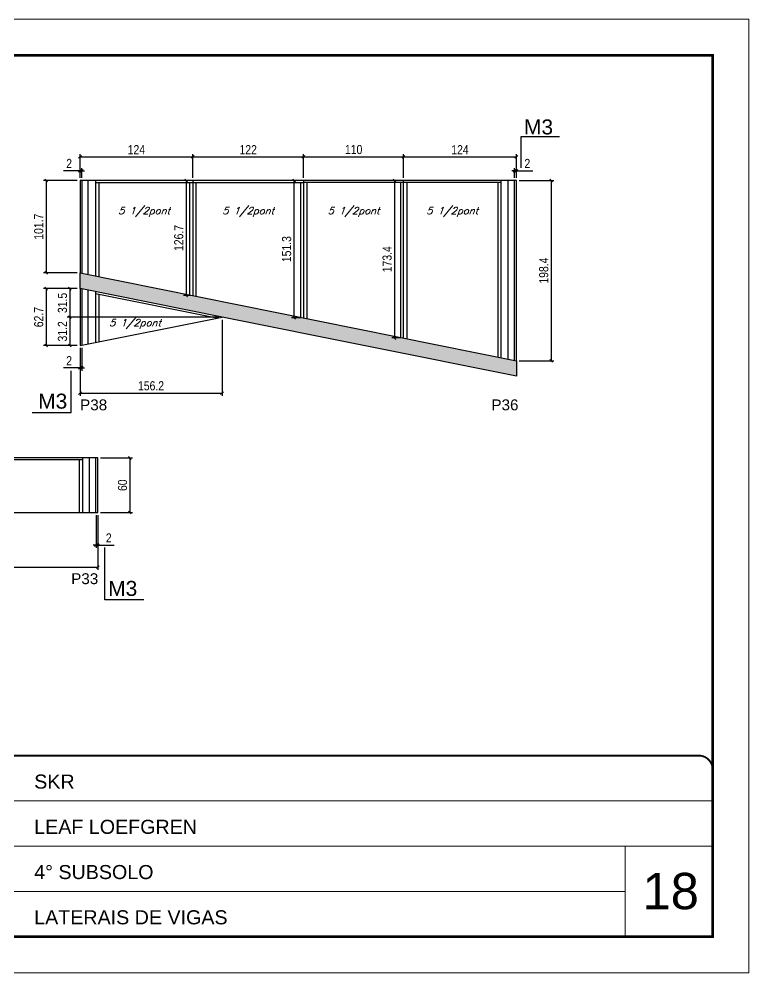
# Model space of a CAD drawing. Extents: x 3309 to 9590, y -2522 to 14608.
# Drawn here: x 5590 to 6393, y 8964 to 10014 of the extents above; entities that cross this region are included whole.
import ezdxf

# ---------------------------------------------------------------- set-up
doc = ezdxf.new("R2010")
doc.units = 0
doc.linetypes.add('CONTINUO', pattern=[0])
doc.linetypes.add('DASHED', pattern=[0.75, 0.5, -0.25])
for name, color, linetype in [('5', 5, 'Continuous'), ('COTA', 241, 'Continuous'), ('NOMENCLATURA', 7, 'Continuous'), ('Painéis', 200, 'Continuous'), ('SARR_2.2x7', 40, 'Continuous'), ('SARR_3.5x7', 81, 'Continuous'), ('texto', 7, 'Continuous')]:
    doc.layers.add(name, color=color, linetype=linetype)
for name, color, linetype, lineweight in [('CARIMBO', 255, 'Continuous', 9), ('Folhas', 255, 'Continuous', 9), ('SARRAFO DE PRESSAO', 251, 'DASHED', 9)]:
    doc.layers.add(name, color=color, linetype=linetype, lineweight=lineweight)
doc.styles.add('ARIAL', font='arial.ttf')
doc.styles.add('COTA TECNICA', font='techl___.ttf', dxfattribs={"height": 10})
doc.styles.add('Romans', font='romans.shx')
doc.styles.get("Standard").update_dxf_attribs({"font": 'arial.ttf'})
doc.dimstyles.new('PAINEL', dxfattribs={"dimtxt": 10, "dimasz": 3, "dimexe": 3, "dimexo": 3, "dimgap": 3, "dimtad": 1, "dimdec": 1, "dimzin": 12, "dimdsep": 46, "dimtxsty": 'COTA TECNICA', "dimblk1": 'OBLIQUE', "dimblk2": 'OBLIQUE', "dimsah": 1, "dimcen": 0.9, "dimclrd": 4, "dimclre": 4, "dimclrt": 240, "dimadec": 1, "dimazin": 3, "dimtfac": 1, "dimtdec": 1, "dimtmove": 0, "dimatfit": 3, "dimfxl": 1, "dimtolj": 1, "dimtzin": 12, "dimarcsym": 0})

# ---------------------------------------------------------------- blocks, each defined once
blk = doc.blocks.new('9999999999')
at = {"color": 30, "linetype": 'CONTINUO'}
for p, q in [((98564.6, 34379.6), (99584, 34379.6)), ((98564.6, 34329.8), (99488, 34329.8)), ((99584, 34329.8), (99488, 34329.8)), ((99488, 34329.8), (99488, 34230.2)), ((98564.6, 34280), (99488, 34280))]:
    blk.add_line(p, q, dxfattribs=at)
at = {"color": 30, "linetype": 'CONTINUO', "const_width": 2}
blk.add_lwpolyline([(99584, 34230.2), (99584, 34414.4, 0.414214), (99569, 34429.4), (98229, 34429.4, 0.414214), (98214, 34414.4), (98214, 34245.2, 0.414214), (98229, 34230.2), (99584, 34230.2)], format="xyb", dxfattribs=at)
at = {"layer": 'Folhas'}
blk.add_lwpolyline([(98139, 34190.2), (99624, 34190.2), (99624, 35240.2), (98139, 35240.2)], close=True, dxfattribs=at)
at = {"layer": 'Folhas', "color": 30, "const_width": 3}
blk.add_lwpolyline([(98214, 34230.2), (99584, 34230.2), (99584, 35200.2), (98214, 35200.2)], close=True, dxfattribs=at)
at = {"color": 7, "linetype": 'Continuous', "ltscale": 5, "style": 'ARIAL'}
for s, height, p in [('SKR', 15.48, (98837.7, 34393.1)), ('LEAF LOEFGREN', 15.483, (98837.7, 34343.3)), ('4° SUBSOLO', 15.48, (98837.7, 34293.5)), ('LATERAIS DE VIGAS', 15.483, (98837.7, 34243.7))]:
    blk.add_text(s, height=height, dxfattribs=at).set_placement(p)
blk = doc.blocks.new('_Oblique')
at = {"color": 0, "linetype": 'ByBlock', "lineweight": -2}
blk.add_line((-0.5, -0.5), (0.5, 0.5), dxfattribs=at)
blk = doc.blocks.new('*D573')
at = {"layer": 'COTA', "color": 4, "lineweight": -2, "transparency": 16777216}
for p, q in [((5430.6, 9467.4), (5430.6, 9407.3)), ((5676.6, 9467.4), (5676.6, 9407.3)), ((5430.6, 9410.3), (5676.6, 9410.3))]:
    blk.add_line(p, q, dxfattribs=at)
at = {"layer": 'Defpoints', "color": 0, "transparency": 16777216}
for p in [(5430.6, 9470.4), (5676.6, 9470.4), (5676.6, 9410.3)]:
    blk.add_point(p, dxfattribs=at)
at = {"layer": 'COTA', "color": 4, "lineweight": -2, "transparency": 16777216, "xscale": 3, "yscale": 3, "zscale": 3, "rotation": 180}
blk.add_blockref('_Oblique', (5430.6, 9410.3), dxfattribs=at)
at = {"layer": 'COTA', "color": 4, "lineweight": -2, "transparency": 16777216, "xscale": 3, "yscale": 3, "zscale": 3}
blk.add_blockref('_Oblique', (5676.6, 9410.3), dxfattribs=at)
at = {"layer": 'COTA', "color": 240, "transparency": 16777216, "insert": (5553.6, 9418.4), "char_height": 10, "attachment_point": 5, "style": 'COTA TECNICA'}
blk.add_mtext('\\A1;246', dxfattribs=at)
blk = doc.blocks.new('*D574')
at = {"layer": 'COTA', "color": 4, "lineweight": -2, "transparency": 16777216}
for p, q in [((5674.6, 9467.4), (5674.6, 9431.4)), ((5676.6, 9467.4), (5676.6, 9431.4)), ((5674.6, 9434.4), (5671.6, 9434.4)), ((5674.6, 9434.4), (5676.6, 9434.4)), ((5676.6, 9434.4), (5694.7, 9434.4))]:
    blk.add_line(p, q, dxfattribs=at)
at = {"layer": 'Defpoints', "color": 0, "transparency": 16777216}
for p in [(5674.6, 9470.4), (5676.6, 9470.4), (5676.6, 9434.4)]:
    blk.add_point(p, dxfattribs=at)
at = {"layer": 'COTA', "color": 4, "lineweight": -2, "transparency": 16777216, "xscale": 3, "yscale": 3, "zscale": 3}
blk.add_blockref('_Oblique', (5674.6, 9434.4), dxfattribs=at)
at = {"layer": 'COTA', "color": 4, "lineweight": -2, "transparency": 16777216, "xscale": 3, "yscale": 3, "zscale": 3, "rotation": 180}
blk.add_blockref('_Oblique', (5676.6, 9434.4), dxfattribs=at)
at = {"layer": 'COTA', "color": 240, "transparency": 16777216, "insert": (5688.6, 9442.4), "char_height": 10, "attachment_point": 5, "style": 'COTA TECNICA'}
blk.add_mtext('\\A1;2', dxfattribs=at)
blk = doc.blocks.new('*D585')
at = {"layer": 'COTA', "color": 4, "lineweight": -2, "transparency": 16777216}
for p, q in [((5679.6, 9530.4), (5714.9, 9530.4)), ((5711.9, 9530.4), (5711.9, 9470.4)), ((5679.6, 9470.4), (5714.9, 9470.4))]:
    blk.add_line(p, q, dxfattribs=at)
at = {"layer": 'Defpoints', "color": 0, "transparency": 16777216}
for p in [(5676.6, 9530.4), (5676.6, 9470.4), (5711.9, 9470.4)]:
    blk.add_point(p, dxfattribs=at)
at = {"layer": 'COTA', "color": 4, "lineweight": -2, "transparency": 16777216, "xscale": 3, "yscale": 3, "zscale": 3}
for p, rotation in [((5711.9, 9530.4), 90), ((5711.9, 9470.4), 270)]:
    blk.add_blockref('_Oblique', p, dxfattribs=dict(at, rotation=rotation))
at = {"layer": 'COTA', "color": 240, "transparency": 16777216, "insert": (5703.8, 9500.4), "char_height": 10, "attachment_point": 5, "rotation": 90, "style": 'COTA TECNICA'}
blk.add_mtext('\\A1;60', dxfattribs=at)
blk = doc.blocks.new('*D638')
at = {"layer": 'COTA', "color": 4, "lineweight": -2, "transparency": 16777216}
for p, q in [((5654, 9835.9), (5616.7, 9835.9)), ((5619.7, 9835.9), (5619.7, 9734.2)), ((5654, 9734.2), (5616.7, 9734.2))]:
    blk.add_line(p, q, dxfattribs=at)
at = {"layer": 'Defpoints', "color": 0, "transparency": 16777216}
for p in [(5657, 9835.9), (5619.7, 9734.2), (5657, 9734.2)]:
    blk.add_point(p, dxfattribs=at)
at = {"layer": 'COTA', "color": 4, "lineweight": -2, "transparency": 16777216, "xscale": 3, "yscale": 3, "zscale": 3}
for p, rotation in [((5619.7, 9835.9), 90), ((5619.7, 9734.2), 270)]:
    blk.add_blockref('_Oblique', p, dxfattribs=dict(at, rotation=rotation))
at = {"layer": 'COTA', "color": 240, "transparency": 16777216, "insert": (5611.6, 9785), "char_height": 10, "attachment_point": 5, "rotation": 90, "style": 'COTA TECNICA'}
blk.add_mtext('\\A1;101.7', dxfattribs=at)
blk = doc.blocks.new('*D639')
at = {"layer": 'COTA', "color": 4, "lineweight": -2, "transparency": 16777216}
for p, q in [((5657, 9838.9), (5657, 9864.8)), ((5657, 9861.8), (5781, 9861.8)), ((5781, 9838.9), (5781, 9864.8))]:
    blk.add_line(p, q, dxfattribs=at)
at = {"layer": 'Defpoints', "color": 0, "transparency": 16777216}
for p in [(5781, 9861.8), (5657, 9835.9), (5781, 9835.9)]:
    blk.add_point(p, dxfattribs=at)
at = {"layer": 'COTA', "color": 4, "lineweight": -2, "transparency": 16777216, "xscale": 3, "yscale": 3, "zscale": 3, "rotation": 180}
blk.add_blockref('_Oblique', (5657, 9861.8), dxfattribs=at)
at = {"layer": 'COTA', "color": 4, "lineweight": -2, "transparency": 16777216, "xscale": 3, "yscale": 3, "zscale": 3}
blk.add_blockref('_Oblique', (5781, 9861.8), dxfattribs=at)
at = {"layer": 'COTA', "color": 240, "transparency": 16777216, "insert": (5719, 9869.8), "char_height": 10, "attachment_point": 5, "style": 'COTA TECNICA'}
blk.add_mtext('\\A1;124', dxfattribs=at)
blk = doc.blocks.new('*D640')
at = {"layer": 'COTA', "color": 4, "lineweight": -2, "transparency": 16777216}
for p, q in [((5781, 9838.9), (5781, 9864.8)), ((5781, 9861.8), (5903, 9861.8)), ((5903, 9838.9), (5903, 9864.8))]:
    blk.add_line(p, q, dxfattribs=at)
at = {"layer": 'Defpoints', "color": 0, "transparency": 16777216}
for p in [(5903, 9861.8), (5781, 9835.9), (5903, 9835.9)]:
    blk.add_point(p, dxfattribs=at)
at = {"layer": 'COTA', "color": 4, "lineweight": -2, "transparency": 16777216, "xscale": 3, "yscale": 3, "zscale": 3, "rotation": 180}
blk.add_blockref('_Oblique', (5781, 9861.8), dxfattribs=at)
at = {"layer": 'COTA', "color": 4, "lineweight": -2, "transparency": 16777216, "xscale": 3, "yscale": 3, "zscale": 3}
blk.add_blockref('_Oblique', (5903, 9861.8), dxfattribs=at)
at = {"layer": 'COTA', "color": 240, "transparency": 16777216, "insert": (5842, 9869.8), "char_height": 10, "attachment_point": 5, "style": 'COTA TECNICA'}
blk.add_mtext('\\A1;122', dxfattribs=at)
blk = doc.blocks.new('*D641')
at = {"layer": 'COTA', "color": 4, "lineweight": -2, "transparency": 16777216}
for p, q in [((5903, 9838.9), (5903, 9864.8)), ((5903, 9861.8), (6013, 9861.8)), ((6013, 9838.9), (6013, 9864.8))]:
    blk.add_line(p, q, dxfattribs=at)
at = {"layer": 'Defpoints', "color": 0, "transparency": 16777216}
for p in [(6013, 9861.8), (5903, 9835.9), (6013, 9835.9)]:
    blk.add_point(p, dxfattribs=at)
at = {"layer": 'COTA', "color": 4, "lineweight": -2, "transparency": 16777216, "xscale": 3, "yscale": 3, "zscale": 3, "rotation": 180}
blk.add_blockref('_Oblique', (5903, 9861.8), dxfattribs=at)
at = {"layer": 'COTA', "color": 4, "lineweight": -2, "transparency": 16777216, "xscale": 3, "yscale": 3, "zscale": 3}
blk.add_blockref('_Oblique', (6013, 9861.8), dxfattribs=at)
at = {"layer": 'COTA', "color": 240, "transparency": 16777216, "insert": (5958, 9869.9), "char_height": 10, "attachment_point": 5, "style": 'COTA TECNICA'}
blk.add_mtext('\\A1;110', dxfattribs=at)
blk = doc.blocks.new('*D642')
at = {"layer": 'COTA', "color": 4, "lineweight": -2, "transparency": 16777216}
for p, q in [((6013, 9838.9), (6013, 9864.8)), ((6013, 9861.8), (6137, 9861.8)), ((6137, 9838.9), (6137, 9864.8))]:
    blk.add_line(p, q, dxfattribs=at)
at = {"layer": 'Defpoints', "color": 0, "transparency": 16777216}
for p in [(6137, 9861.8), (6013, 9835.9), (6137, 9835.9)]:
    blk.add_point(p, dxfattribs=at)
at = {"layer": 'COTA', "color": 4, "lineweight": -2, "transparency": 16777216, "xscale": 3, "yscale": 3, "zscale": 3, "rotation": 180}
blk.add_blockref('_Oblique', (6013, 9861.8), dxfattribs=at)
at = {"layer": 'COTA', "color": 4, "lineweight": -2, "transparency": 16777216, "xscale": 3, "yscale": 3, "zscale": 3}
blk.add_blockref('_Oblique', (6137, 9861.8), dxfattribs=at)
at = {"layer": 'COTA', "color": 240, "transparency": 16777216, "insert": (6075, 9869.8), "char_height": 10, "attachment_point": 5, "style": 'COTA TECNICA'}
blk.add_mtext('\\A1;124', dxfattribs=at)
blk = doc.blocks.new('*D643')
at = {"layer": 'COTA', "color": 4, "lineweight": -2, "transparency": 16777216}
for p, q in [((5657, 9838.9), (5657, 9849.6)), ((5659, 9838.9), (5659, 9849.6)), ((5657, 9846.6), (5638.9, 9846.6)), ((5659, 9846.6), (5657, 9846.6)), ((5659, 9846.6), (5662, 9846.6))]:
    blk.add_line(p, q, dxfattribs=at)
at = {"layer": 'Defpoints', "color": 0, "transparency": 16777216}
for p in [(5657, 9846.6), (5657, 9835.9), (5659, 9835.9)]:
    blk.add_point(p, dxfattribs=at)
at = {"layer": 'COTA', "color": 4, "lineweight": -2, "transparency": 16777216, "xscale": 3, "yscale": 3, "zscale": 3}
blk.add_blockref('_Oblique', (5657, 9846.6), dxfattribs=at)
at = {"layer": 'COTA', "color": 4, "lineweight": -2, "transparency": 16777216, "xscale": 3, "yscale": 3, "zscale": 3, "rotation": 180}
blk.add_blockref('_Oblique', (5659, 9846.6), dxfattribs=at)
at = {"layer": 'COTA', "color": 240, "transparency": 16777216, "insert": (5645, 9854.6), "char_height": 10, "attachment_point": 5, "style": 'COTA TECNICA'}
blk.add_mtext('\\A1;2', dxfattribs=at)
blk = doc.blocks.new('*D644')
at = {"layer": 'COTA', "color": 4, "lineweight": -2, "transparency": 16777216}
for p, q in [((6135, 9838.9), (6135, 9849.6)), ((6137, 9838.9), (6137, 9849.6)), ((6135, 9846.6), (6132, 9846.6)), ((6135, 9846.6), (6137, 9846.6)), ((6137, 9846.6), (6155.1, 9846.6))]:
    blk.add_line(p, q, dxfattribs=at)
at = {"layer": 'Defpoints', "color": 0, "transparency": 16777216}
for p in [(6137, 9846.6), (6135, 9835.9), (6137, 9835.9)]:
    blk.add_point(p, dxfattribs=at)
at = {"layer": 'COTA', "color": 4, "lineweight": -2, "transparency": 16777216, "xscale": 3, "yscale": 3, "zscale": 3}
blk.add_blockref('_Oblique', (6135, 9846.6), dxfattribs=at)
at = {"layer": 'COTA', "color": 4, "lineweight": -2, "transparency": 16777216, "xscale": 3, "yscale": 3, "zscale": 3, "rotation": 180}
blk.add_blockref('_Oblique', (6137, 9846.6), dxfattribs=at)
at = {"layer": 'COTA', "color": 240, "transparency": 16777216, "insert": (6149.1, 9854.6), "char_height": 10, "attachment_point": 5, "style": 'COTA TECNICA'}
blk.add_mtext('\\A1;2', dxfattribs=at)
blk = doc.blocks.new('*D645')
at = {"layer": 'COTA', "color": 4, "lineweight": -2, "transparency": 16777216}
for p, q in [((5778, 9835.9), (5770.8, 9835.9)), ((5773.8, 9835.9), (5773.8, 9709.2)), ((5778, 9709.2), (5770.8, 9709.2))]:
    blk.add_line(p, q, dxfattribs=at)
at = {"layer": 'Defpoints', "color": 0, "transparency": 16777216}
for p in [(5781, 9835.9), (5773.8, 9709.2), (5781, 9709.2)]:
    blk.add_point(p, dxfattribs=at)
at = {"layer": 'COTA', "color": 4, "lineweight": -2, "transparency": 16777216, "xscale": 3, "yscale": 3, "zscale": 3}
for p, rotation in [((5773.8, 9835.9), 90), ((5773.8, 9709.2), 270)]:
    blk.add_blockref('_Oblique', p, dxfattribs=dict(at, rotation=rotation))
at = {"layer": 'COTA', "color": 240, "transparency": 16777216, "insert": (5765.7, 9772.6), "char_height": 10, "attachment_point": 5, "rotation": 90, "style": 'COTA TECNICA'}
blk.add_mtext('\\A1;126.7', dxfattribs=at)
blk = doc.blocks.new('*D646')
at = {"layer": 'COTA', "color": 4, "lineweight": -2, "transparency": 16777216}
for p, q in [((5900, 9835.9), (5889.5, 9835.9)), ((5892.5, 9684.6), (5892.5, 9835.9)), ((5900, 9684.6), (5889.5, 9684.6))]:
    blk.add_line(p, q, dxfattribs=at)
at = {"layer": 'Defpoints', "color": 0, "transparency": 16777216}
for p in [(5892.5, 9835.9), (5903, 9835.9), (5903, 9684.6)]:
    blk.add_point(p, dxfattribs=at)
at = {"layer": 'COTA', "color": 4, "lineweight": -2, "transparency": 16777216, "xscale": 3, "yscale": 3, "zscale": 3}
for p, rotation in [((5892.5, 9835.9), 90), ((5892.5, 9684.6), 270)]:
    blk.add_blockref('_Oblique', p, dxfattribs=dict(at, rotation=rotation))
at = {"layer": 'COTA', "color": 240, "transparency": 16777216, "insert": (5884.3, 9760.3), "char_height": 10, "attachment_point": 5, "rotation": 90, "style": 'COTA TECNICA'}
blk.add_mtext('\\A1;151.3', dxfattribs=at)
blk = doc.blocks.new('*D647')
at = {"layer": 'COTA', "color": 4, "lineweight": -2, "transparency": 16777216}
for p, q in [((6010, 9835.9), (6000.1, 9835.9)), ((6003.1, 9835.9), (6003.1, 9662.5)), ((6010, 9662.5), (6000.1, 9662.5))]:
    blk.add_line(p, q, dxfattribs=at)
at = {"layer": 'Defpoints', "color": 0, "transparency": 16777216}
for p in [(6013, 9835.9), (6003.1, 9662.5), (6013, 9662.5)]:
    blk.add_point(p, dxfattribs=at)
at = {"layer": 'COTA', "color": 4, "lineweight": -2, "transparency": 16777216, "xscale": 3, "yscale": 3, "zscale": 3}
for p, rotation in [((6003.1, 9835.9), 90), ((6003.1, 9662.5), 270)]:
    blk.add_blockref('_Oblique', p, dxfattribs=dict(at, rotation=rotation))
at = {"layer": 'COTA', "color": 240, "transparency": 16777216, "insert": (5994.9, 9749.2), "char_height": 10, "attachment_point": 5, "rotation": 90, "style": 'COTA TECNICA'}
blk.add_mtext('\\A1;173.4', dxfattribs=at)
blk = doc.blocks.new('*D648')
at = {"layer": 'COTA', "color": 4, "lineweight": -2, "transparency": 16777216}
for p, q in [((6140, 9835.9), (6178.3, 9835.9)), ((6175.3, 9835.9), (6175.3, 9637.5)), ((6140, 9637.5), (6178.3, 9637.5))]:
    blk.add_line(p, q, dxfattribs=at)
at = {"layer": 'Defpoints', "color": 0, "transparency": 16777216}
for p in [(6137, 9835.9), (6137, 9637.5), (6175.3, 9637.5)]:
    blk.add_point(p, dxfattribs=at)
at = {"layer": 'COTA', "color": 4, "lineweight": -2, "transparency": 16777216, "xscale": 3, "yscale": 3, "zscale": 3}
for p, rotation in [((6175.3, 9835.9), 90), ((6175.3, 9637.5), 270)]:
    blk.add_blockref('_Oblique', p, dxfattribs=dict(at, rotation=rotation))
at = {"layer": 'COTA', "color": 240, "transparency": 16777216, "insert": (6167.2, 9736.7), "char_height": 10, "attachment_point": 5, "rotation": 90, "style": 'COTA TECNICA'}
blk.add_mtext('\\A1;198.4', dxfattribs=at)
blk = doc.blocks.new('*D649')
at = {"layer": 'COTA', "color": 4, "lineweight": -2, "transparency": 16777216}
for p, q in [((5654, 9716.8), (5616.7, 9716.8)), ((5619.7, 9716.8), (5619.7, 9654.1)), ((5654, 9654.1), (5616.7, 9654.1))]:
    blk.add_line(p, q, dxfattribs=at)
at = {"layer": 'Defpoints', "color": 0, "transparency": 16777216}
for p in [(5657, 9716.8), (5619.7, 9654.1), (5657, 9654.1)]:
    blk.add_point(p, dxfattribs=at)
at = {"layer": 'COTA', "color": 4, "lineweight": -2, "transparency": 16777216, "xscale": 3, "yscale": 3, "zscale": 3}
for p, rotation in [((5619.7, 9716.8), 90), ((5619.7, 9654.1), 270)]:
    blk.add_blockref('_Oblique', p, dxfattribs=dict(at, rotation=rotation))
at = {"layer": 'COTA', "color": 240, "transparency": 16777216, "insert": (5611.6, 9685.5), "char_height": 10, "attachment_point": 5, "rotation": 90, "style": 'COTA TECNICA'}
blk.add_mtext('\\A1;62.7', dxfattribs=at)
blk = doc.blocks.new('*D650')
at = {"layer": 'COTA', "color": 4, "lineweight": -2, "transparency": 16777216}
for p, q in [((5813.2, 9682.4), (5813.2, 9598.7)), ((5657, 9651.1), (5657, 9598.7)), ((5657, 9601.7), (5813.2, 9601.7))]:
    blk.add_line(p, q, dxfattribs=at)
at = {"layer": 'Defpoints', "color": 0, "transparency": 16777216}
for p in [(5813.2, 9685.4), (5657, 9654.1), (5813.2, 9601.7)]:
    blk.add_point(p, dxfattribs=at)
at = {"layer": 'COTA', "color": 4, "lineweight": -2, "transparency": 16777216, "xscale": 3, "yscale": 3, "zscale": 3, "rotation": 180}
blk.add_blockref('_Oblique', (5657, 9601.7), dxfattribs=at)
at = {"layer": 'COTA', "color": 4, "lineweight": -2, "transparency": 16777216, "xscale": 3, "yscale": 3, "zscale": 3}
blk.add_blockref('_Oblique', (5813.2, 9601.7), dxfattribs=at)
at = {"layer": 'COTA', "color": 240, "transparency": 16777216, "insert": (5735.1, 9609.8), "char_height": 10, "attachment_point": 5, "style": 'COTA TECNICA'}
blk.add_mtext('\\A1;156.2', dxfattribs=at)
blk = doc.blocks.new('*D651')
at = {"layer": 'COTA', "color": 4, "lineweight": -2, "transparency": 16777216}
for p, q in [((5654, 9716.8), (5642.9, 9716.8)), ((5645.9, 9716.8), (5645.9, 9685.4)), ((5810.2, 9685.4), (5642.9, 9685.4))]:
    blk.add_line(p, q, dxfattribs=at)
at = {"layer": 'Defpoints', "color": 0, "transparency": 16777216}
for p in [(5657, 9716.8), (5645.9, 9685.4), (5813.2, 9685.4)]:
    blk.add_point(p, dxfattribs=at)
at = {"layer": 'COTA', "color": 4, "lineweight": -2, "transparency": 16777216, "xscale": 3, "yscale": 3, "zscale": 3}
for p, rotation in [((5645.9, 9716.8), 90), ((5645.9, 9685.4), 270)]:
    blk.add_blockref('_Oblique', p, dxfattribs=dict(at, rotation=rotation))
at = {"layer": 'COTA', "color": 240, "transparency": 16777216, "insert": (5637.7, 9701.1), "char_height": 10, "attachment_point": 5, "rotation": 90, "style": 'COTA TECNICA'}
blk.add_mtext('\\A1;31.5', dxfattribs=at)
blk = doc.blocks.new('*D652')
at = {"layer": 'COTA', "color": 4, "lineweight": -2, "transparency": 16777216}
for p, q in [((5810.2, 9685.4), (5642.9, 9685.4)), ((5645.9, 9685.4), (5645.9, 9654.1)), ((5654, 9654.1), (5642.9, 9654.1))]:
    blk.add_line(p, q, dxfattribs=at)
at = {"layer": 'Defpoints', "color": 0, "transparency": 16777216}
for p in [(5813.2, 9685.4), (5645.9, 9654.1), (5657, 9654.1)]:
    blk.add_point(p, dxfattribs=at)
at = {"layer": 'COTA', "color": 4, "lineweight": -2, "transparency": 16777216, "xscale": 3, "yscale": 3, "zscale": 3}
for p, rotation in [((5645.9, 9685.4), 90), ((5645.9, 9654.1), 270)]:
    blk.add_blockref('_Oblique', p, dxfattribs=dict(at, rotation=rotation))
at = {"layer": 'COTA', "color": 240, "transparency": 16777216, "insert": (5637.7, 9669.8), "char_height": 10, "attachment_point": 5, "rotation": 90, "style": 'COTA TECNICA'}
blk.add_mtext('\\A1;31.2', dxfattribs=at)
blk = doc.blocks.new('*D653')
at = {"layer": 'COTA', "color": 4, "lineweight": -2, "transparency": 16777216}
for p, q in [((5657, 9651.5), (5657, 9626.5)), ((5659, 9651.5), (5659, 9626.5)), ((5657, 9629.5), (5638.9, 9629.5)), ((5659, 9629.5), (5657, 9629.5)), ((5659, 9629.5), (5662, 9629.5))]:
    blk.add_line(p, q, dxfattribs=at)
at = {"layer": 'Defpoints', "color": 0, "transparency": 16777216}
for p in [(5657, 9654.5), (5659, 9654.5), (5657, 9629.5)]:
    blk.add_point(p, dxfattribs=at)
at = {"layer": 'COTA', "color": 4, "lineweight": -2, "transparency": 16777216, "xscale": 3, "yscale": 3, "zscale": 3}
blk.add_blockref('_Oblique', (5657, 9629.5), dxfattribs=at)
at = {"layer": 'COTA', "color": 4, "lineweight": -2, "transparency": 16777216, "xscale": 3, "yscale": 3, "zscale": 3, "rotation": 180}
blk.add_blockref('_Oblique', (5659, 9629.5), dxfattribs=at)
at = {"layer": 'COTA', "color": 240, "transparency": 16777216, "insert": (5645, 9637.5), "char_height": 10, "attachment_point": 5, "style": 'COTA TECNICA'}
blk.add_mtext('\\A1;2', dxfattribs=at)

msp = doc.modelspace()

# ---------------------------------------------------------------- hatches: boundary and pattern name
at = {"layer": 'COTA'}
h = msp.add_hatch(dxfattribs=at)
h.set_pattern_fill('AR-CONC', color=256, scale=0.03)
h.set_pattern_definition([(50, (-38.006, 0), (5.46554, -0.4781726), [0.5715, -6.2865]), (355, (-38.006, 0), (-1.0573026, 5.7317054), [0.4572, -5.0292175]), (100.451445, (-37.5505, -0.04), (4.4082374, 5.2535326), [0.4857003, -5.3427073]), (46.1842, (-38.006, 1.524), (8.1323712, -1.26127), [0.85725, -9.42975]), (96.63556, (-37.328, 1.419), (7.122124, 7.422784), [0.7285507, -8.014068]), (351.18415, (-38.006, 1.524), (7.122124, 7.422784), [0.685799, -7.543792]), (21, (-37.244, 1.143), (4.5484317, -3.067956), [0.5715, -6.2865]), (326, (-37.244, 1.143), (1.8540609, 5.525639), [0.4572, -5.0292]), (71.451445, (-36.865, 0.8873), (6.4024926, 2.457683), [0.4857003, -5.342698]), (37.5, (-38.006, 0), (0.0926581, 2.53665117), [0, -4.96824, 0, -5.1054, 0, -5.04825]), (7.5, (-38.006, 0), (2.0045899, 3.00541724), [0, -2.91084, 0, -4.85394, 0, -1.92405]), (327.5, (-39.7052, 0), (4.06771786, -0.17186232), [0, -1.905, 0, -5.9436, 0, -7.8867]), (317.5, (-40.4672, 0), (4.4438754, 0.7627947), [0, -2.4765, 0, -3.94716, 0, -5.6007])])
h.paths.add_polyline_path([(5657.02, 9734.17), (5657.02, 9716.83), (5813.2, 9685.37), (6137.02, 9620.5), (6137.02, 9637.5)])

# ---------------------------------------------------------------- linework, layer by layer
for p, q in [((5657.02, 9716.83), (5657.02, 9734.17)), ((6137.02, 9620.5), (5813.2, 9685.37)), ((6137.02, 9637.5), (6137.02, 9620.5))]:
    msp.add_line(p, q, dxfattribs=at)
at = {"layer": 'NOMENCLATURA', "linetype": 'Continuous'}
for p, q in [((6184.62, 9883.78), (6141.93, 9883.78)), ((6141.93, 9883.78), (6141.93, 9849.77)), ((5647.11, 9580.53), (5647.11, 9626.21)), ((5604.42, 9580.53), (5647.11, 9580.53)), ((5684.47, 9374.39), (5684.47, 9431.89)), ((5727.16, 9374.39), (5684.47, 9374.39))]:
    msp.add_line(p, q, dxfattribs=at)
at = {"layer": 'Painéis', "linetype": 'ByBlock'}
for p, q in [((6137.02, 9835.91), (5657.02, 9835.91)), ((5657.02, 9835.91), (5657.02, 9734.17)), ((5659.02, 9835.91), (5659.02, 9734.17)), ((5781.02, 9835.91), (5781.02, 9709.2)), ((5903.02, 9835.91), (5903.02, 9684.63)), ((6013.02, 9662.48), (6013.02, 9835.91)), ((6135.02, 9637.5), (6135.02, 9835.91)), ((6137.02, 9637.5), (6137.02, 9835.91)), ((5657.02, 9734.17), (6137.02, 9637.5)), ((5657.02, 9716.83), (5657.02, 9654.14)), ((5813.2, 9685.37), (5657.02, 9716.83)), ((5659.02, 9716.42), (5659.02, 9654.54)), ((5657.02, 9654.14), (5813.2, 9685.37)), ((5676.56, 9530.41), (5391.54, 9530.41)), ((5674.56, 9470.41), (5674.56, 9530.41)), ((5676.56, 9470.41), (5676.56, 9530.41)), ((5350.1, 9470.41), (5676.56, 9470.41))]:
    msp.add_line(p, q, dxfattribs=at)
at = {"layer": 'SARR_2.2x7', "linetype": 'Continuous'}
for p, q in [((5666.02, 9732.35), (5666.02, 9835.91)), ((5674.02, 9833.71), (5781.02, 9833.71)), ((5781.02, 9833.71), (5903.02, 9833.71)), ((6013.02, 9833.71), (5903.02, 9833.71)), ((6120.02, 9833.71), (6013.02, 9833.71)), ((6128.02, 9639.32), (6128.02, 9835.91)), ((5666.02, 9655.94), (5666.02, 9715.01)), ((5807.61, 9684.25), (5674.02, 9711.16)), ((5659.56, 9528.21), (5430.56, 9528.21)), ((5667.56, 9470.41), (5667.56, 9530.41))]:
    msp.add_line(p, q, dxfattribs=at)
at = {"layer": 'SARR_3.5x7'}
for p, q in [((5674.02, 9835.91), (5674.02, 9730.74)), ((5677.52, 9833.71), (5677.52, 9730.04)), ((5777.52, 9833.71), (5777.52, 9709.9)), ((5784.52, 9833.71), (5784.52, 9708.49)), ((5899.52, 9833.71), (5899.52, 9685.33)), ((5906.52, 9833.71), (5906.52, 9683.92)), ((6009.52, 9833.71), (6009.52, 9663.18)), ((6016.52, 9833.71), (6016.52, 9661.77)), ((6116.52, 9833.71), (6116.52, 9641.63)), ((6120.02, 9835.91), (6120.02, 9640.93)), ((5674.02, 9713.4), (5674.02, 9657.54)), ((5677.52, 9710.45), (5677.52, 9658.24)), ((5656.06, 9528.21), (5656.06, 9470.41)), ((5659.56, 9530.41), (5659.56, 9470.41))]:
    msp.add_line(p, q, dxfattribs=at)

# ---------------------------------------------------------------- block references
at = {"layer": 'SARRAFO DE PRESSAO', "color": 6, "linetype": 'ByBlock'}
msp.add_blockref('9999999999', (-93231.11, -25226.65), dxfattribs=at)

# ---------------------------------------------------------------- texts
at = {"layer": '5', "linetype": 'Continuous'}
for s, p in [('P38', (5657.07, 9582.88)), ('P36', (6109.56, 9582.88)), ('P33', (5647.25, 9391.52))]:
    msp.add_text(s, height=12, rotation=359.99996, dxfattribs=at).set_placement(p)
at = {"layer": 'CARIMBO', "style": 'ARIAL'}
msp.add_text('18', height=40, dxfattribs=at).set_placement((6275.73, 9033.7))
at = {"layer": 'NOMENCLATURA', "linetype": 'Continuous'}
for p in [(6145.42, 9886.58), (5610.94, 9584.72), (5687.96, 9378.58)]:
    msp.add_text('M3', height=16.5, dxfattribs=at).set_placement(p)
at = {"layer": 'texto', "color": 2, "char_height": 8, "attachment_point": 5, "style": 'Romans'}
for insert in [(5727.52, 9801.31), (5842.02, 9801.31), (5958.02, 9801.31), (6066.52, 9801.31), (5717.54, 9678.02)]:
    msp.add_mtext('{\\Q19;\\C256;5 1/2pont}', dxfattribs=dict(at, insert=insert))

# ---------------------------------------------------------------- dimensions: what is measured, and where the dimension line sits
at = {"layer": 'COTA'}
for base, p1, p2, picture, middle in [((5781.02, 9861.77), (5657.02, 9835.91), (5781.02, 9835.91), '*D639', (5719.02, 9869.84)), ((5657.02, 9846.56), (5659.02, 9835.91), (5657.02, 9835.91), '*D643', (5644.96, 9854.56)), ((6137.02, 9846.56), (6135.02, 9835.91), (6137.02, 9835.91), '*D644', (6149.07, 9854.56)), ((5813.2, 9601.68), (5657.02, 9654.14), (5813.2, 9685.37), '*D650', (5735.11, 9609.79)), ((5657.02, 9629.5), (5659.02, 9654.54), (5657.02, 9654.54), '*D653', (5644.96, 9637.5)), ((5676.56, 9434.4), (5674.56, 9470.41), (5676.56, 9470.41), '*D574', (5688.61, 9442.4))]:
    dim = msp.add_linear_dim(base=base, p1=p1, p2=p2, dimstyle='PAINEL', dxfattribs=at)
    dim.commit()
    dim.dimension.update_dxf_attribs({"geometry": picture, "text_midpoint": middle})
for base, p1, p2, picture, middle in [((5903.02, 9861.77), (5781.02, 9835.91), (5903.02, 9835.91), '*D640', (5842.02, 9869.83)), ((6013.02, 9861.77), (5903.02, 9835.91), (6013.02, 9835.91), '*D641', (5958.02, 9869.87)), ((6137.02, 9861.77), (6013.02, 9835.91), (6137.02, 9835.91), '*D642', (6075.02, 9869.84)), ((5676.56, 9410.33), (5430.56, 9470.41), (5676.56, 9470.41), '*D573', (5553.56, 9418.44))]:
    dim = msp.add_linear_dim(base=base, p1=p1, p2=p2, dimstyle='PAINEL', override={"dimtmove": 1}, dxfattribs=at)
    dim.commit()
    dim.dimension.update_dxf_attribs({"geometry": picture, "text_midpoint": middle})
for base, p1, p2, picture, middle in [((5619.71, 9734.17), (5657.02, 9835.91), (5657.02, 9734.17), '*D638', (5611.61, 9785.04)), ((5773.84, 9709.2), (5781.02, 9835.91), (5781.02, 9709.2), '*D645', (5765.74, 9772.55)), ((5892.48, 9835.91), (5903.02, 9684.63), (5903.02, 9835.91), '*D646', (5884.26, 9760.27)), ((6003.08, 9662.48), (6013.02, 9835.91), (6013.02, 9662.48), '*D647', (5994.86, 9749.19)), ((6175.34, 9637.5), (6137.02, 9835.91), (6137.02, 9637.5), '*D648', (6167.24, 9736.71)), ((5619.71, 9654.14), (5657.02, 9716.83), (5657.02, 9654.14), '*D649', (5611.61, 9685.48)), ((5645.91, 9685.37), (5657.02, 9716.83), (5813.2, 9685.37), '*D651', (5637.69, 9701.1)), ((5645.91, 9654.14), (5813.2, 9685.37), (5657.02, 9654.14), '*D652', (5637.69, 9669.75)), ((5711.89, 9470.41), (5676.56, 9530.41), (5676.56, 9470.41), '*D585', (5703.78, 9500.41))]:
    dim = msp.add_linear_dim(base=base, p1=p1, p2=p2, angle=90, dimstyle='PAINEL', dxfattribs=at)
    dim.commit()
    dim.dimension.update_dxf_attribs({"geometry": picture, "text_midpoint": middle})

doc.saveas('drawing.dxf')
